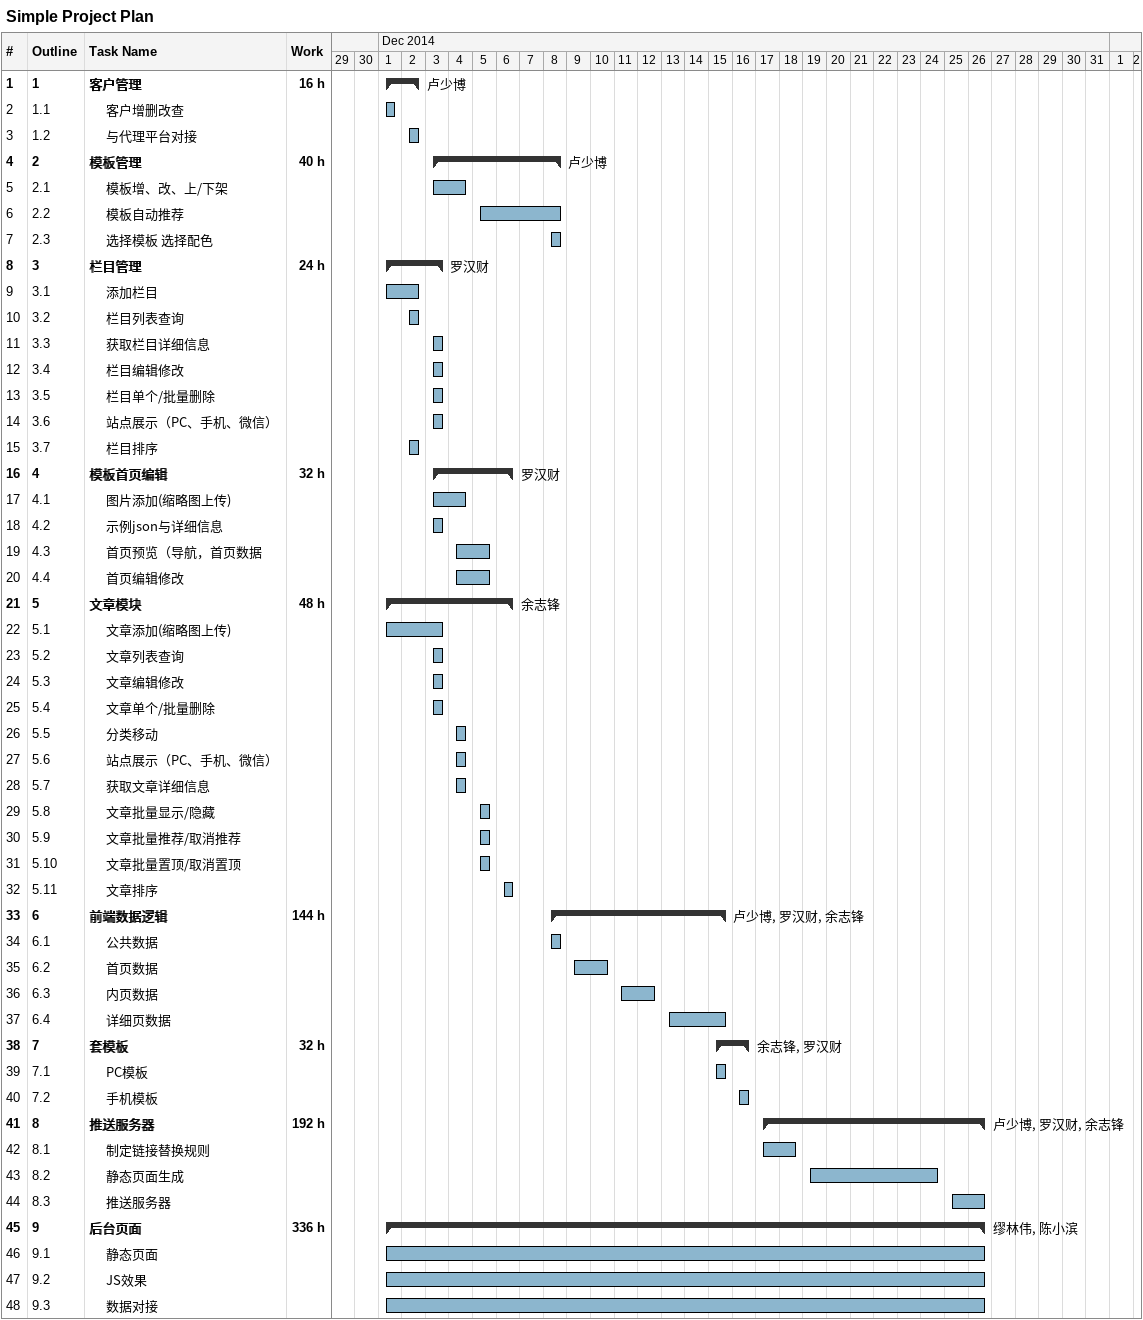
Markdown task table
Simple Project Plan

| ID | WBS | Task | Start | Finish | Resources | Work (h) |
|---|---|---|---|---|---|---|
| 1 | 1 | **客户管理** | 2014-12-01 | 2014-12-02 | 卢少博 | 16 |
| 2 | 1.1 | 客户增删改查 | 2014-12-01 | 2014-12-01 |  |  |
| 3 | 1.2 | 与代理平台对接 | 2014-12-02 | 2014-12-02 |  |  |
| 4 | 2 | **模板管理** | 2014-12-03 | 2014-12-08 | 卢少博 | 40 |
| 5 | 2.1 | 模板增、改、上/下架 | 2014-12-03 | 2014-12-04 |  |  |
| 6 | 2.2 | 模板自动推荐 | 2014-12-05 | 2014-12-08 |  |  |
| 7 | 2.3 | 选择模板 选择配色 | 2014-12-08 | 2014-12-08 |  |  |
| 8 | 3 | **栏目管理** | 2014-12-01 | 2014-12-03 | 罗汉财 | 24 |
| 9 | 3.1 | 添加栏目 | 2014-12-01 | 2014-12-02 |  |  |
| 10 | 3.2 | 栏目列表查询 | 2014-12-02 | 2014-12-02 |  |  |
| 11 | 3.3 | 获取栏目详细信息 | 2014-12-03 | 2014-12-03 |  |  |
| 12 | 3.4 | 栏目编辑修改 | 2014-12-03 | 2014-12-03 |  |  |
| 13 | 3.5 | 栏目单个/批量删除 | 2014-12-03 | 2014-12-03 |  |  |
| 14 | 3.6 | 站点展示（PC、手机、微信） | 2014-12-03 | 2014-12-03 |  |  |
| 15 | 3.7 | 栏目排序 | 2014-12-02 | 2014-12-02 |  |  |
| 16 | 4 | **模板首页编辑** | 2014-12-03 | 2014-12-06 | 罗汉财 | 32 |
| 17 | 4.1 | 图片添加(缩略图上传) | 2014-12-03 | 2014-12-04 |  |  |
| 18 | 4.2 | 示例json与详细信息 | 2014-12-03 | 2014-12-03 |  |  |
| 19 | 4.3 | 首页预览（导航，首页数据 | 2014-12-04 | 2014-12-05 |  |  |
| 20 | 4.4 | 首页编辑修改 | 2014-12-04 | 2014-12-05 |  |  |
| 21 | 5 | **文章模块** | 2014-12-01 | 2014-12-06 | 余志锋 | 48 |
| 22 | 5.1 | 文章添加(缩略图上传) | 2014-12-01 | 2014-12-03 |  |  |
| 23 | 5.2 | 文章列表查询 | 2014-12-03 | 2014-12-03 |  |  |
| 24 | 5.3 | 文章编辑修改 | 2014-12-03 | 2014-12-03 |  |  |
| 25 | 5.4 | 文章单个/批量删除 | 2014-12-03 | 2014-12-03 |  |  |
| 26 | 5.5 | 分类移动 | 2014-12-04 | 2014-12-04 |  |  |
| 27 | 5.6 | 站点展示（PC、手机、微信） | 2014-12-04 | 2014-12-04 |  |  |
| 28 | 5.7 | 获取文章详细信息 | 2014-12-04 | 2014-12-04 |  |  |
| 29 | 5.8 | 文章批量显示/隐藏 | 2014-12-05 | 2014-12-05 |  |  |
| 30 | 5.9 | 文章批量推荐/取消推荐 | 2014-12-05 | 2014-12-05 |  |  |
| 31 | 5.10 | 文章批量置顶/取消置顶 | 2014-12-05 | 2014-12-05 |  |  |
| 32 | 5.11 | 文章排序 | 2014-12-06 | 2014-12-06 |  |  |
| 33 | 6 | **前端数据逻辑** | 2014-12-08 | 2014-12-15 | 卢少博, 罗汉财, 余志锋 | 144 |
| 34 | 6.1 | 公共数据 | 2014-12-08 | 2014-12-08 |  |  |
| 35 | 6.2 | 首页数据 | 2014-12-09 | 2014-12-10 |  |  |
| 36 | 6.3 | 内页数据 | 2014-12-11 | 2014-12-12 |  |  |
| 37 | 6.4 | 详细页数据 | 2014-12-13 | 2014-12-15 |  |  |
| 38 | 7 | **套模板** | 2014-12-15 | 2014-12-16 | 余志锋, 罗汉财 | 32 |
| 39 | 7.1 | PC模板 | 2014-12-15 | 2014-12-15 |  |  |
| 40 | 7.2 | 手机模板 | 2014-12-16 | 2014-12-16 |  |  |
| 41 | 8 | **推送服务器** | 2014-12-17 | 2014-12-26 | 卢少博, 罗汉财, 余志锋 | 192 |
| 42 | 8.1 | 制定链接替换规则 | 2014-12-17 | 2014-12-18 |  |  |
| 43 | 8.2 | 静态页面生成 | 2014-12-19 | 2014-12-24 |  |  |
| 44 | 8.3 | 推送服务器 | 2014-12-25 | 2014-12-26 |  |  |
| 45 | 9 | **后台页面** | 2014-12-01 | 2014-12-26 | 缪林伟, 陈小滨 | 336 |
| 46 | 9.1 | 静态页面 | 2014-12-01 | 2014-12-26 |  |  |
| 47 | 9.2 | JS效果 | 2014-12-01 | 2014-12-26 |  |  |
| 48 | 9.3 | 数据对接 | 2014-12-01 | 2014-12-26 |  |  |
